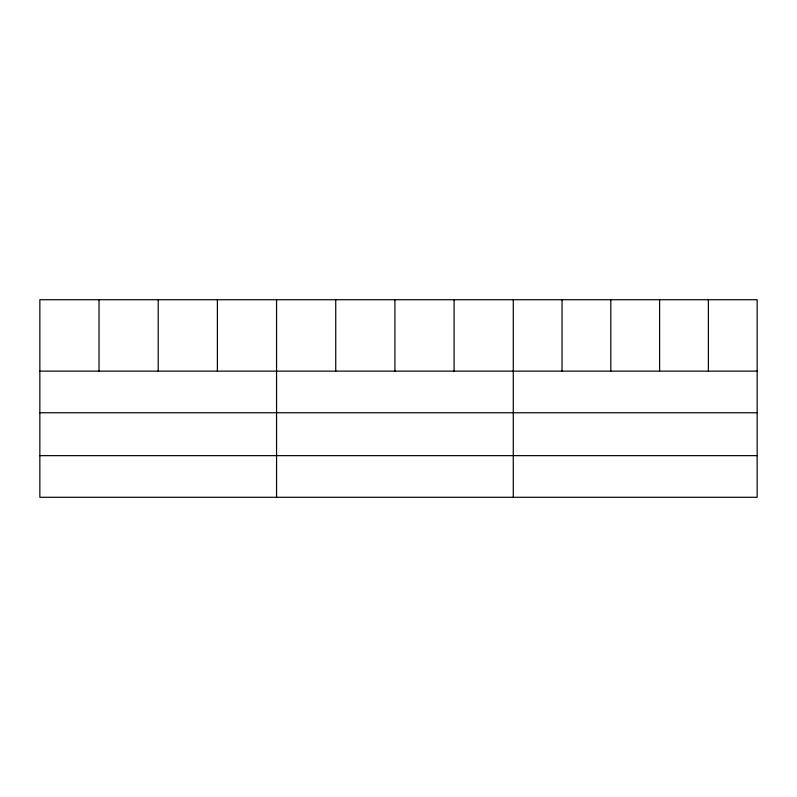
<?xml version="1.0" encoding="UTF-8"?>
<svg xmlns="http://www.w3.org/2000/svg" width="797" height="797" viewBox="0 0 797 797"><rect width="100%" height="100%" fill="white"/><g stroke="black" fill="none" stroke-linecap="round" stroke-linejoin="round"><path stroke-width="1.2" d="M757.15 412.756L757.15 299.722L39.85 299.722L39.85 497.278L757.15 497.278L757.15 412.756L39.85 412.756M39.85 371.123L757.15 371.123M39.85 455.645L757.15 455.645M708.374 299.722L708.374 371.123M659.597 299.722L659.597 371.123M610.821 299.722L610.821 371.123M562.044 299.722L562.044 371.123M513.268 299.722L513.268 497.278M454.091 299.722L454.091 371.123M394.913 299.722L394.913 371.123M335.736 299.722L335.736 371.123M276.559 299.722L276.559 497.278M217.382 299.722L217.382 371.123M158.204 299.722L158.204 371.123M99.027 299.722L99.027 371.123"/></g></svg>
